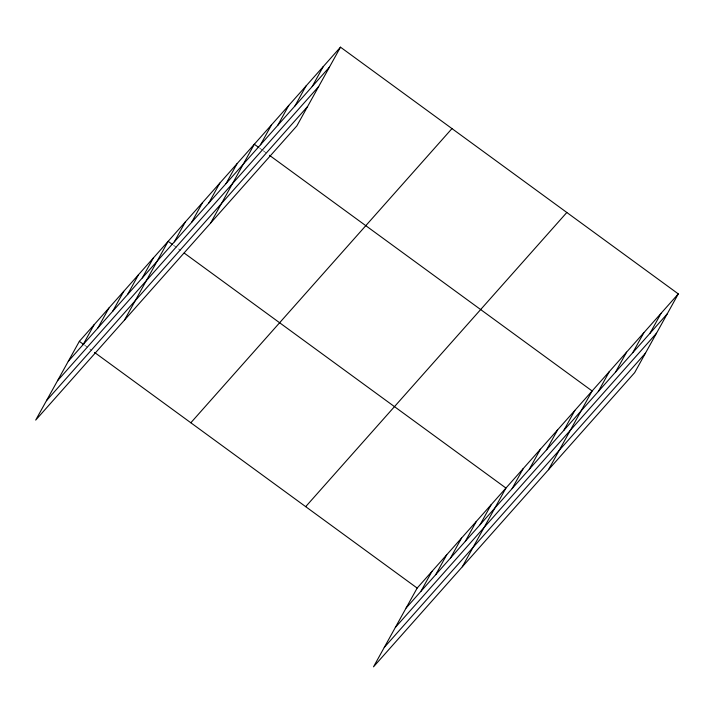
<?xml version="1.0" encoding="UTF-8"?>
<svg xmlns="http://www.w3.org/2000/svg" width="714" height="714" viewBox="0 0 714 714"><rect width="100%" height="100%" fill="white"/><g stroke="black" fill="none" stroke-linecap="round" stroke-linejoin="round"><path stroke-width="0.54" stroke-dasharray="3.57 2.68" d="M259.664 148.155L262.341 150.11M263.234 150.761L266.804 153.367M173.493 245.232L180.624 250.444M84.707 345.255L91.838 350.467"/><path stroke-width="1.07" d="M340.489 47.169L79.352 341.346L35.7 420.1L296.837 125.923L340.489 47.169L678.3 293.9L634.648 372.654L373.511 666.831L417.163 588.077L678.3 293.9M83.092 344.63L94.15 324.674M97.889 327.967L108.947 308.002M112.687 311.295L123.745 291.339M127.485 294.623L138.543 274.667M142.282 277.951L153.34 257.995M124.486 320.077L168.138 241.323L172.601 244.581M174.314 241.867L185.372 221.911M191.548 222.456L202.606 202.499M208.783 203.035L219.841 183.079M226.017 183.623L237.075 163.667M210.657 223L254.318 144.246L258.771 147.503M260.485 144.79L271.552 124.834M277.719 125.378L288.786 105.413M294.953 105.958L306.02 86.001M312.188 86.546L323.255 66.589M420.903 591.362L431.961 571.405M435.701 574.699L446.759 554.733M450.498 558.027L461.556 538.07M465.296 541.355L476.354 521.399M480.094 524.683L491.152 504.727M462.297 566.809L505.949 488.055L184.194 253.051M512.125 488.599L523.183 468.643M529.36 469.187L540.418 449.222M546.594 449.766L557.652 429.81M563.828 430.355L574.886 410.398M548.468 469.732L592.129 390.977L269.473 155.322M598.296 391.522L609.363 371.566M615.53 372.101L626.597 352.145M632.765 352.689L643.832 332.733M649.999 333.277L661.066 313.321M68.294 361.302L329.431 67.125M57.539 380.705L318.667 86.528M46.455 400.697L307.591 106.52M190.834 422.768L451.971 128.591M305.69 506.654L566.827 212.477M406.105 608.033L667.242 313.857M395.351 627.436L656.478 333.259M384.266 647.428L645.402 353.252M79.352 341.346L83.815 344.603M94.516 352.421L417.163 588.077"/></g></svg>
